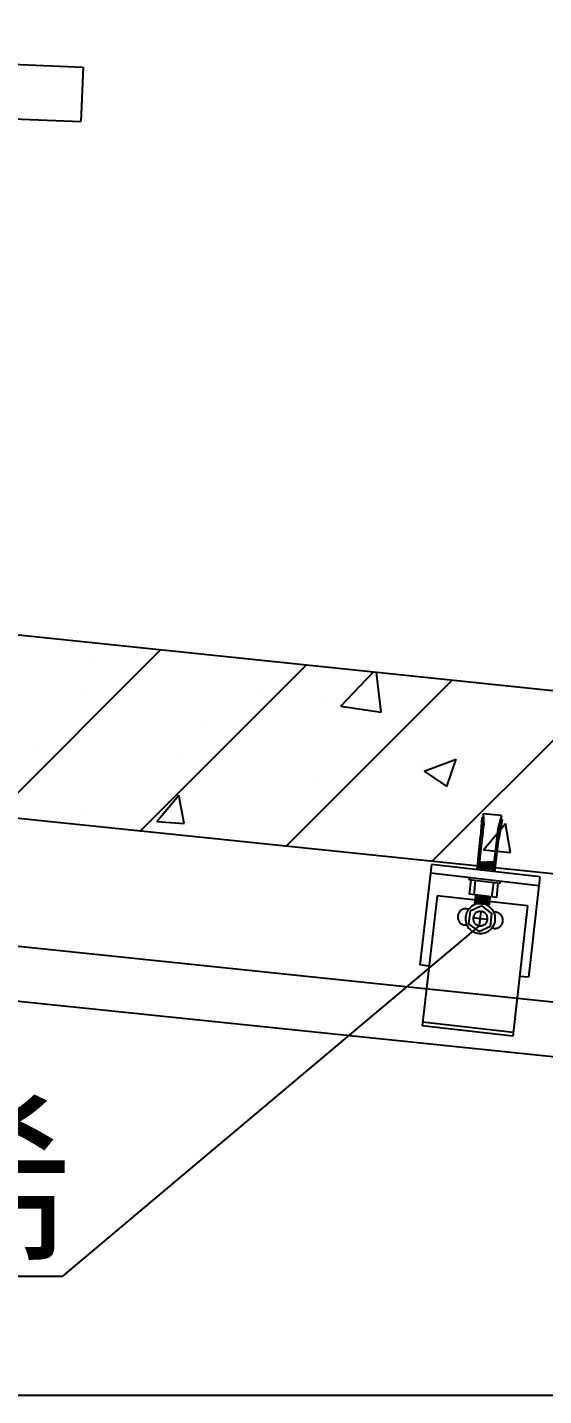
# Model space of a CAD drawing. Header units: metres. Extents: x 0 to 420, y 0 to 297.
# Drawn here: x 169.15 to 183.33, y 233.15 to 270.73 of the extents above; entities that cross this region are included whole.
import ezdxf

# ---------------------------------------------------------------- set-up
doc = ezdxf.new("R2010")
doc.units = ezdxf.units.M

msp = doc.modelspace()

# ---------------------------------------------------------------- linework, layer by layer
for p, q in [((144.78, 270.73), (170.68, 269.64)), ((170.68, 269.64), (170.62, 268.14)), ((144.78, 269.23), (170.62, 268.14)), ((204.41, 250.35), (162.28, 254.72)), ((168.25, 249.07), (172.8, 253.62)), ((170.85, 253.42), (170.85, 253.42)), ((172.25, 248.65), (176.81, 253.21)), ((177.76, 252.09), (178.65, 253.02)), ((178.87, 251.92), (178.74, 253.01)), ((176.26, 248.24), (180.81, 252.79)), ((182, 252.65), (182, 252.65)), ((170.65, 252.47), (170.65, 252.47)), ((175.63, 252.46), (175.63, 252.46)), ((177.33, 252.19), (177.33, 252.19)), ((180.26, 247.82), (184.82, 252.38)), ((177.76, 252.09), (178.87, 251.92)), ((174.1, 251.62), (174.1, 251.62)), ((204.41, 245.32), (152.28, 250.73)), ((169.37, 250.99), (169.37, 250.99)), ((173.29, 250.79), (173.29, 250.79)), ((179.96, 250.51), (179.96, 250.51)), ((180.05, 250.3), (180.93, 250.63)), ((180.05, 250.3), (180.67, 249.88)), ((180.67, 249.88), (180.93, 250.63)), ((177.12, 250.14), (177.12, 250.14)), ((172.71, 248.92), (173.31, 249.64)), ((173.46, 248.86), (173.31, 249.64)), ((170.7, 249.26), (170.7, 249.26)), ((172.71, 248.92), (173.46, 248.86)), ((181.55, 247.59), (181.69, 248.83)), ((181.63, 249.03), (181.6, 248.51)), ((181.63, 249.03), (181.68, 249.03)), ((181.68, 249.03), (181.65, 248.51)), ((181.67, 249.13), (181.69, 248.82)), ((182.17, 249.08), (181.67, 249.13)), ((181.68, 248.14), (182.28, 248.86)), ((181.94, 247.55), (182.09, 248.78)), ((182.14, 248.98), (182.05, 248.46)), ((182.17, 249.08), (182.09, 248.78)), ((182.19, 248.97), (182.1, 248.45)), ((182.14, 248.97), (182.19, 248.97)), ((182.42, 248.07), (182.28, 248.86)), ((181.5, 247.6), (181.6, 248.51)), ((181.99, 247.54), (182.1, 248.46)), ((181.68, 248.14), (182.42, 248.07)), ((181.84, 248.14), (181.84, 248.14)), ((180.25, 247.74), (179.93, 244.98)), ((183.23, 247.4), (180.25, 247.74)), ((181.96, 247.68), (181.55, 247.66)), ((181.96, 247.66), (181.55, 247.64)), ((181.97, 247.76), (181.56, 247.74)), ((181.96, 247.73), (181.56, 247.71)), ((181.96, 247.71), (181.56, 247.69)), ((181.97, 247.81), (181.57, 247.79)), ((181.81, 247.8), (181.57, 247.79)), ((181.97, 247.78), (181.57, 247.76)), ((204.41, 241.8), (148.78, 247.57)), ((183.2, 247.15), (180.22, 247.5)), ((181.29, 247.37), (181.28, 247.32)), ((182.13, 247.22), (181.28, 247.32)), ((181.29, 246.92), (181.34, 247.31)), ((181.42, 246.9), (181.46, 247.3)), ((181.95, 247.63), (181.55, 247.61)), ((181.95, 247.61), (181.58, 247.59)), ((183.23, 247.4), (182.91, 244.64)), ((182.04, 246.83), (181.29, 246.92)), ((181.91, 246.84), (181.96, 247.24)), ((182.04, 246.83), (182.08, 247.23)), ((182.14, 247.27), (182.13, 247.22)), ((180.41, 246.88), (179.99, 243.31)), ((182.89, 246.6), (180.41, 246.88)), ((181.3, 246.54), (181.27, 246.51)), ((181.33, 246.57), (181.3, 246.54)), ((181.63, 246.6), (181.31, 246.46)), ((181.36, 246.59), (181.33, 246.57)), ((181.4, 246.62), (181.36, 246.59)), ((181.43, 246.63), (181.4, 246.62)), ((181.47, 246.65), (181.43, 246.63)), ((181.44, 246.67), (181.47, 246.9)), ((181.85, 246.72), (181.44, 246.71)), ((181.85, 246.7), (181.44, 246.68)), ((181.84, 246.63), (181.44, 246.67)), ((181.86, 246.83), (181.45, 246.81)), ((181.86, 246.8), (181.45, 246.78)), ((181.85, 246.78), (181.45, 246.76)), ((181.85, 246.75), (181.45, 246.73)), ((181.55, 246.89), (181.46, 246.88)), ((181.71, 246.87), (181.46, 246.86)), ((181.86, 246.85), (181.46, 246.83)), ((181.51, 246.66), (181.47, 246.65)), ((181.55, 246.66), (181.51, 246.66)), ((181.84, 246.67), (181.54, 246.66)), ((181.59, 246.66), (181.55, 246.66)), ((181.63, 246.66), (181.59, 246.66)), ((181.67, 246.66), (181.63, 246.66)), ((181.91, 246.39), (181.63, 246.6)), ((181.64, 246.65), (181.66, 246.87)), ((181.71, 246.65), (181.67, 246.66)), ((181.84, 246.65), (181.7, 246.64)), ((181.75, 246.63), (181.71, 246.65)), ((181.78, 246.62), (181.75, 246.63)), ((181.82, 246.59), (181.78, 246.62)), ((181.85, 246.57), (181.82, 246.59)), ((181.84, 246.63), (181.86, 246.85)), ((181.88, 246.54), (181.85, 246.57)), ((181.91, 246.51), (181.88, 246.54)), ((182.89, 246.6), (182.48, 243.02)), ((204.41, 240.29), (147.28, 246.22)), ((180.98, 246.36), (180.97, 246.34)), ((180.97, 246.34), (180.97, 246.32)), ((180.97, 246.32), (180.97, 246.32)), ((180.97, 246.32), (180.97, 246.3)), ((180.97, 246.32), (180.97, 246.32)), ((180.97, 246.3), (180.97, 246.28)), ((180.97, 246.28), (180.97, 246.25)), ((180.97, 246.25), (180.98, 246.23)), ((180.99, 246.38), (180.98, 246.36)), ((180.98, 246.23), (180.99, 246.21)), ((181.01, 246.42), (180.99, 246.4)), ((180.99, 246.4), (180.99, 246.38)), ((180.99, 246.21), (180.99, 246.19)), ((180.99, 246.19), (181.01, 246.17)), ((181.02, 246.44), (181.01, 246.42)), ((181.01, 246.17), (181.02, 246.15)), ((181.03, 246.46), (181.02, 246.44)), ((181.02, 246.15), (181.03, 246.14)), ((181.05, 246.47), (181.03, 246.46)), ((181.07, 246.48), (181.05, 246.47)), ((181.09, 246.5), (181.07, 246.48)), ((181.11, 246.51), (181.09, 246.5)), ((181.13, 246.51), (181.11, 246.51)), ((181.15, 246.52), (181.13, 246.51)), ((181.17, 246.52), (181.15, 246.52)), ((181.19, 246.52), (181.17, 246.52)), ((181.19, 246.33), (181.18, 246.29)), ((181.18, 246.29), (181.18, 246.25)), ((181.18, 246.25), (181.18, 246.21)), ((181.18, 246.21), (181.19, 246.17)), ((181.22, 246.52), (181.19, 246.52)), ((181.2, 246.37), (181.19, 246.33)), ((181.19, 246.17), (181.2, 246.13)), ((181.21, 246.41), (181.2, 246.37)), ((181.23, 246.45), (181.21, 246.41)), ((181.22, 246.52), (181.22, 246.52)), ((181.27, 246.51), (181.22, 246.52)), ((181.25, 246.48), (181.23, 246.45)), ((181.27, 246.51), (181.25, 246.48)), ((181.31, 246.46), (181.27, 246.11)), ((181.4, 246.31), (181.39, 246.29)), ((181.39, 246.29), (181.39, 246.27)), ((181.39, 246.27), (181.39, 246.25)), ((181.59, 246.25), (181.39, 246.27)), ((181.39, 246.25), (181.39, 246.23)), ((181.39, 246.23), (181.39, 246.21)), ((181.39, 246.21), (181.4, 246.19)), ((181.41, 246.33), (181.4, 246.31)), ((181.4, 246.19), (181.41, 246.18)), ((181.42, 246.36), (181.41, 246.35)), ((181.41, 246.35), (181.41, 246.33)), ((181.41, 246.18), (181.41, 246.16)), ((181.41, 246.16), (181.42, 246.14)), ((181.44, 246.38), (181.42, 246.36)), ((181.45, 246.39), (181.44, 246.38)), ((181.46, 246.41), (181.45, 246.39)), ((181.48, 246.42), (181.46, 246.41)), ((181.5, 246.43), (181.48, 246.42)), ((181.51, 246.44), (181.5, 246.43)), ((181.53, 246.44), (181.51, 246.44)), ((181.55, 246.45), (181.53, 246.44)), ((181.57, 246.45), (181.55, 246.45)), ((181.59, 246.45), (181.57, 246.45)), ((181.57, 246.05), (181.61, 246.45)), ((181.61, 246.45), (181.59, 246.45)), ((181.79, 246.23), (181.59, 246.25)), ((181.63, 246.45), (181.61, 246.45)), ((181.65, 246.44), (181.63, 246.45)), ((181.67, 246.44), (181.65, 246.44)), ((181.68, 246.43), (181.67, 246.44)), ((181.7, 246.42), (181.68, 246.43)), ((181.72, 246.41), (181.7, 246.42)), ((181.73, 246.39), (181.72, 246.41)), ((181.74, 246.38), (181.73, 246.39)), ((181.76, 246.36), (181.74, 246.38)), ((181.77, 246.35), (181.76, 246.36)), ((181.76, 246.14), (181.77, 246.16)), ((181.78, 246.33), (181.77, 246.35)), ((181.77, 246.16), (181.78, 246.18)), ((181.78, 246.31), (181.78, 246.33)), ((181.79, 246.29), (181.78, 246.31)), ((181.78, 246.19), (181.79, 246.21)), ((181.78, 246.18), (181.78, 246.19)), ((181.79, 246.27), (181.79, 246.29)), ((181.79, 246.25), (181.79, 246.27)), ((181.79, 246.23), (181.79, 246.25)), ((181.79, 246.21), (181.79, 246.23)), ((181.87, 246.04), (181.91, 246.39)), ((181.93, 246.48), (181.91, 246.51)), ((181.95, 246.45), (181.93, 246.48)), ((181.97, 246.41), (181.95, 246.45)), ((182.01, 246.43), (181.96, 246.44)), ((181.99, 246.37), (181.97, 246.41)), ((182, 246.33), (181.99, 246.37)), ((181.99, 246.13), (182, 246.17)), ((182, 246.29), (182, 246.33)), ((182, 246.25), (182, 246.29)), ((182, 246.21), (182, 246.25)), ((182, 246.17), (182, 246.21)), ((182.03, 246.43), (182.01, 246.43)), ((182.05, 246.42), (182.03, 246.43)), ((182.07, 246.41), (182.05, 246.42)), ((182.09, 246.4), (182.07, 246.41)), ((182.11, 246.39), (182.09, 246.4)), ((182.13, 246.38), (182.11, 246.39)), ((182.15, 246.36), (182.13, 246.38)), ((182.16, 246.35), (182.15, 246.36)), ((182.17, 246.33), (182.16, 246.35)), ((182.19, 246.31), (182.17, 246.33)), ((182.2, 246.29), (182.19, 246.31)), ((182.2, 246.27), (182.2, 246.29)), ((182.21, 246.25), (182.2, 246.27)), ((182.2, 246.14), (182.21, 246.16)), ((182.21, 246.23), (182.21, 246.25)), ((182.21, 246.21), (182.21, 246.23)), ((182.21, 246.18), (182.21, 246.21)), ((182.21, 246.16), (182.21, 246.18)), ((182.21, 246.18), (182.21, 246.18)), ((182.21, 246.18), (182.21, 246.18)), ((170.12, 236.43), (181.57, 246.05)), ((181.03, 246.14), (181.05, 246.12)), ((181.05, 246.12), (181.07, 246.11)), ((181.07, 246.11), (181.09, 246.1)), ((181.09, 246.1), (181.11, 246.09)), ((181.11, 246.09), (181.13, 246.08)), ((181.13, 246.08), (181.15, 246.08)), ((181.15, 246.08), (181.17, 246.07)), ((181.22, 246.07), (181.17, 246.07)), ((181.2, 246.13), (181.21, 246.09)), ((181.21, 246.09), (181.23, 246.06)), ((181.23, 246.06), (181.25, 246.02)), ((181.25, 246.02), (181.27, 245.99)), ((181.27, 246.11), (181.55, 245.9)), ((181.27, 245.99), (181.3, 245.96)), ((181.3, 245.96), (181.33, 245.93)), ((181.33, 245.93), (181.36, 245.91)), ((181.36, 245.91), (181.4, 245.89)), ((181.4, 245.89), (181.43, 245.87)), ((181.42, 246.14), (181.44, 246.12)), ((181.43, 245.87), (181.47, 245.86)), ((181.44, 246.12), (181.45, 246.11)), ((181.45, 246.11), (181.46, 246.1)), ((181.46, 246.1), (181.48, 246.09)), ((181.47, 245.86), (181.51, 245.85)), ((181.48, 246.09), (181.5, 246.08)), ((181.5, 246.08), (181.51, 246.07)), ((181.51, 246.07), (181.53, 246.06)), ((181.51, 245.85), (181.55, 245.84)), ((181.53, 246.06), (181.55, 246.06)), ((181.55, 246.06), (181.57, 246.05)), ((181.55, 245.9), (181.87, 246.04)), ((181.55, 245.84), (181.59, 245.84)), ((181.57, 246.05), (181.59, 246.05)), ((181.59, 246.05), (181.61, 246.05)), ((181.59, 245.84), (181.63, 245.84)), ((181.61, 246.05), (181.63, 246.06)), ((181.63, 246.06), (181.65, 246.06)), ((181.63, 245.84), (181.67, 245.85)), ((181.65, 246.06), (181.67, 246.07)), ((181.67, 246.07), (181.68, 246.08)), ((181.67, 245.85), (181.71, 245.86)), ((181.68, 246.08), (181.7, 246.09)), ((181.7, 246.09), (181.72, 246.1)), ((181.71, 245.86), (181.75, 245.87)), ((181.72, 246.1), (181.73, 246.11)), ((181.73, 246.11), (181.74, 246.12)), ((181.74, 246.12), (181.76, 246.14)), ((181.75, 245.87), (181.78, 245.89)), ((181.78, 245.89), (181.82, 245.91)), ((181.82, 245.91), (181.85, 245.93)), ((181.85, 245.93), (181.88, 245.96)), ((181.88, 245.96), (181.91, 245.99)), ((181.91, 245.99), (181.93, 246.02)), ((181.96, 245.98), (181.91, 245.99)), ((181.93, 246.02), (181.95, 246.06)), ((181.95, 246.06), (181.97, 246.09)), ((181.96, 245.98), (181.97, 245.98)), ((181.97, 246.09), (181.99, 246.13)), ((181.97, 245.98), (181.99, 245.98)), ((181.99, 245.98), (182.01, 245.98)), ((182.01, 245.98), (182.03, 245.99)), ((182.03, 245.99), (182.05, 245.99)), ((182.05, 245.99), (182.07, 246)), ((182.07, 246), (182.09, 246.01)), ((182.09, 246.01), (182.11, 246.02)), ((182.11, 246.02), (182.13, 246.03)), ((182.13, 246.03), (182.15, 246.05)), ((182.15, 246.05), (182.16, 246.06)), ((182.16, 246.06), (182.17, 246.08)), ((182.17, 246.08), (182.19, 246.1)), ((182.19, 246.1), (182.2, 246.12)), ((182.2, 246.12), (182.2, 246.14)), ((180.18, 244.95), (179.93, 244.98)), ((182.91, 244.64), (182.67, 244.66)), ((182.48, 243.02), (179.99, 243.31)), ((182.49, 243.12), (180, 243.41)), ((156.87, 236.43), (170.12, 236.43)), ((215.95, 233.15), (127.34, 233.15)), ((215.95, 233.15), (127.34, 233.15))]:
    msp.add_line(p, q)

# ---------------------------------------------------------------- texts
msp.add_text('浠', height=4).set_placement((165.18, 236.83))

doc.saveas('drawing.dxf')
